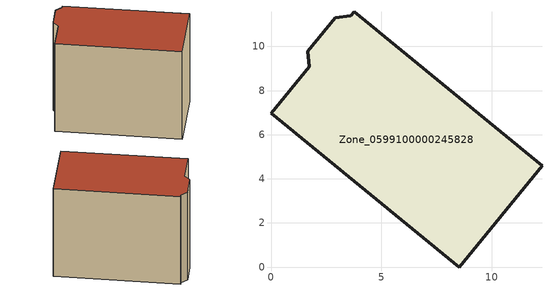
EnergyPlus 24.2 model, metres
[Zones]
Zone_0599100000245828
 floor ground (C_G): 1.74,9.08 1.67,9.78 2.9,11.3 3.62,11.38 3.77,11.56 12.28,4.6 8.52,0 0,6.96 z0
 wall outside (C_F): 8.52,0 12.28,4.6 3.77,11.56 3.62,11.38 2.9,11.3 1.67,9.78 1.74,9.08 0,6.96 8.52,0 z0:8.96
 roof outside (C_R): 1.74,9.08 0,6.96 8.52,0 12.28,4.6 3.77,11.56 3.62,11.38 2.9,11.3 1.67,9.78 z8.96
[BUILDING]
Pand.0599100000245828: North Axis=0; Terrain=City; Loads Convergence Tolerance Value=0.04; Temperature Convergence Tolerance Value=0.4; Solar Distribution=FullExterior; Maximum Number of Warmup Days=25; Minimum Number of Warmup Days=1
[Site:Location]
Rotterdam.The.Hague.AP_ZH_NLD Design_Conditions: Latitude=51.96; Longitude=4.45; Time Zone=1; Elevation=-4.5
[SITE:GROUNDTEMPERATURE:BUILDINGSURFACE]
18, 18, 18, 18, 18, 18, 18, 18, 18, 18, 18, 18
[MATERIAL] Thermal Absorptance=0.9; Solar Absorptance=0.7; Visible Absorptance=0.7
Name | Roughness | Thickness | Conductivity | Density | Specific Heat
G.TI.1946-1964 | MediumSmooth | 0.15 | 1 | 540 | 1210
F.TI.1946-1964 | Rough | 0.3 | 0.857143 | 1920 | 840
R.TI.1946-1964 | MediumRough | 0.2 | 0.277778 | 1500 | 1000
[CONSTRUCTION]
C_G: G.TI.1946-1964
C_F: F.TI.1946-1964
C_R: R.TI.1946-1964
[ZONE]
Zone_0599100000245828: Type=1; Multiplier=1; Ceiling Height=Autocalculate; Volume=Autocalculate; Floor Area=autocalculate; Part of Total Floor Area=Yes
[ZONEINFILTRATION:DESIGNFLOWRATE]
Infil_Zone_0599100000245828: Zone or ZoneList or Space or SpaceList=Zone_0599100000245828; Schedule=AlwaysOn; Design Flow Rate Calculation Method=Flow/Area; Flow Rate per Floor Area=0.003; Constant Term Coefficient=1; Temperature Term Coefficient=0; Velocity Term Coefficient=0; Velocity Squared Term Coefficient=0
[HVACTEMPLATE:ZONE:IDEALLOADSAIRSYSTEM]
Zone_0599100000245828: Maximum Heating Supply Air Temperature=50; Minimum Cooling Supply Air Temperature=13; Maximum Heating Supply Air Humidity Ratio=0.0156; Minimum Cooling Supply Air Humidity Ratio=0.0077; Heating Limit=NoLimit; Cooling Limit=NoLimit; Dehumidification Control Type=ConstantSensibleHeatRatio; Cooling Sensible Heat Ratio=0.7; Dehumidification Setpoint=60; Humidification Control Type=None; Humidification Setpoint=30; Outdoor Air Method=None; Outdoor Air Flow Rate per Person=0.00944; Outdoor Air Flow Rate per Zone Floor Area=0; Outdoor Air Flow Rate per Zone=0; Demand Controlled Ventilation Type=None; Outdoor Air Economizer Type=NoEconomizer; Heat Recovery Type=None; Sensible Heat Recovery Effectiveness=0.7; Latent Heat Recovery Effectiveness=0.65
[ZONECONTROL:THERMOSTAT]
ThermostatControl_Zone_0599100000245828: Zone or ZoneList=Zone_0599100000245828; Control Type Schedule=DualSetpointControlType; Control 1=Thermostat_Zone_0599100000245828; Temperature Difference Between Cutout And Setpoint=0
[THERMOSTATSETPOINT:DUALSETPOINT]
Thermostat_Zone_0599100000245828: Heating Setpoint Temperature Schedule=HeatingSetpoint_Zone_0599100000245828; Cooling Setpoint Temperature Schedule=CoolingSetpoint_Zone_0599100000245828
[SCHEDULE:COMPACT]
HeatingSetpoint_Zone_0599100000245828: Through: 12/31, For: AllDays, Until: 24:00, 21
CoolingSetpoint_Zone_0599100000245828: Through: 12/31, For: AllDays, Until: 24:00, 24
DualSetpointControlType: Through: 12/31, For: AllDays, Until: 24:00, 4
AlwaysOn: Through: 12/31, For: AllDays, Until: 24:00, 1
